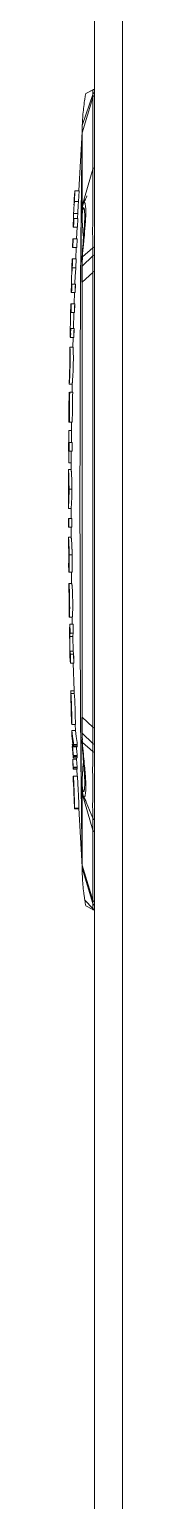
# Model space of a CAD drawing. Header units: millimetres. Extents: x 0 to 4009, y 0 to 2835.
# Drawn here: x 851.7 to 861.4, y 2103.3 to 2365.2 of the extents above; entities that cross this region are included whole.
import ezdxf

# ---------------------------------------------------------------- set-up
doc = ezdxf.new("R2010")
doc.units = ezdxf.units.MM
doc.layers.get('0').update_dxf_attribs({"lineweight": 13})

msp = doc.modelspace()

# ---------------------------------------------------------------- linework, layer by layer
for p, q in [((856.36, 1855.49), (856.36, 2624.49)), ((861.36, 1855.49), (861.36, 2624.49)), ((856.06, 2354.44), (854.79, 2353.79)), ((856.26, 2354.5), (856.06, 2354.44)), ((856.06, 2354.44), (856.06, 2354.44)), ((856.06, 2354.44), (856.06, 2354.44)), ((856.06, 2354.44), (856.06, 2354.44)), ((854.16, 2346.82), (856.06, 2353.1)), ((854.18, 2348.27), (856.05, 2353.63)), ((854.71, 2353.33), (854.79, 2353.79)), ((854.79, 2353.79), (854.79, 2353.79)), ((856.06, 2340.32), (856.06, 2353.1)), ((854.14, 2346.96), (853.57, 2336.5)), ((854.16, 2333), (854.16, 2347.14)), ((854.16, 2333.79), (856.06, 2340.32)), ((852.77, 2334.55), (852.84, 2336.49)), ((852.84, 2336.49), (853.6, 2336.49)), ((853.6, 2336.49), (853.51, 2334.55)), ((852.77, 2334.55), (853.51, 2334.55)), ((853.45, 2333.84), (853.51, 2334.55)), ((854.05, 2334.41), (853.93, 2320.23)), ((853.99, 2334.41), (853.96, 2331.76)), ((854.16, 2333), (854.22, 2333.64)), ((852.62, 2332.43), (852.63, 2332.54)), ((852.62, 2332.43), (852.63, 2332.54)), ((852.62, 2332.43), (853.36, 2332.43)), ((852.66, 2331.54), (853.38, 2331.54)), ((853.38, 2331.54), (853.32, 2329.99)), ((853.96, 2331.76), (853.93, 2328.17)), ((852.47, 2327.94), (852.42, 2326.39)), ((852.47, 2327.94), (853.23, 2327.94)), ((852.49, 2326.39), (852.54, 2327.94)), ((852.54, 2329.99), (853.32, 2329.99)), ((853.25, 2329.99), (853.16, 2327.94)), ((853.23, 2327.94), (853.17, 2326.39)), ((853.93, 2328.17), (853.89, 2324.27)), ((854.54, 2328.59), (854.45, 2327.74)), ((852.42, 2326.39), (853.17, 2326.39)), ((853.09, 2326.39), (853.01, 2324.34)), ((854.2, 2324.71), (856.04, 2326.31)), ((852.3, 2322.89), (852.35, 2324.34)), ((853.09, 2324.34), (852.35, 2324.34)), ((852.38, 2322.79), (853.03, 2322.79)), ((853.09, 2324.34), (853.03, 2322.79)), ((853.89, 2324.27), (853.88, 2322.32)), ((854.16, 2323.08), (856.06, 2324.88)), ((854.17, 2324.21), (854.16, 2323.66)), ((852.24, 2320.6), (852.24, 2320.66)), ((852.24, 2320.6), (852.24, 2320.66)), ((852.86, 2320.5), (852.84, 2319.84)), ((853.88, 2322.32), (853.87, 2320.23)), ((854.16, 2322.31), (854.16, 2240.67)), ((854.16, 2320.23), (856.06, 2321.96)), ((856.06, 2241.03), (856.06, 2321.96)), ((852.18, 2318.39), (852.22, 2319.84)), ((852.18, 2318.39), (852.89, 2318.39)), ((852.93, 2319.84), (852.22, 2319.84)), ((852.79, 2318.39), (852.72, 2316.34)), ((852.89, 2318.39), (852.93, 2319.84)), ((852.08, 2314.57), (852.09, 2314.79)), ((852.09, 2314.79), (852.78, 2314.79)), ((852.13, 2316.34), (852.83, 2316.34)), ((852.68, 2314.79), (852.6, 2311.94)), ((852.78, 2314.79), (852.82, 2316.34)), ((851.99, 2310.39), (852.67, 2310.39)), ((852.03, 2311.94), (852.71, 2311.94)), ((852.55, 2310.39), (852.51, 2308.64)), ((852.66, 2310.39), (852.7, 2311.94)), ((851.96, 2308.64), (851.93, 2307.14)), ((851.96, 2308.64), (852.52, 2308.64)), ((851.87, 2303.63), (851.84, 2302.08)), ((851.84, 2302.08), (851.84, 2302.08)), ((851.84, 2302.08), (852.36, 2302.08)), ((852.36, 2302.09), (852.34, 2300.65)), ((851.82, 2300.27), (851.85, 2300.27)), ((851.92, 2300.65), (852.47, 2300.65)), ((851.78, 2296.85), (851.78, 2296.9)), ((851.78, 2296.85), (851.78, 2296.9)), ((851.81, 2296.85), (851.78, 2296.85)), ((851.76, 2295.3), (852.39, 2295.3)), ((852.25, 2295.3), (852.22, 2291.69)), ((851.72, 2290.15), (851.73, 2291.69)), ((852.36, 2291.69), (851.73, 2291.69)), ((851.77, 2291.69), (851.78, 2293.81)), ((851.78, 2293.81), (852.24, 2293.81)), ((851.82, 2290.15), (851.83, 2291.69)), ((852.34, 2290.15), (852.35, 2291.69)), ((851.72, 2290.15), (852.34, 2290.15)), ((851.75, 2288.03), (851.76, 2290.15)), ((852.2, 2290.15), (852.18, 2286.84)), ((851.7, 2286.84), (851.69, 2285.29)), ((851.7, 2286.84), (851.7, 2286.84)), ((852.18, 2286.84), (851.7, 2286.84)), ((851.75, 2288.03), (852.19, 2288.03)), ((851.81, 2283.38), (852.32, 2283.38)), ((851.69, 2281.46), (851.69, 2279.91)), ((851.69, 2279.91), (851.69, 2279.91)), ((851.69, 2279.91), (852.17, 2279.91)), ((851.69, 2278.17), (851.7, 2276.62)), ((852.32, 2278.17), (851.69, 2278.17)), ((851.8, 2276.62), (851.8, 2278.17)), ((852.17, 2279.92), (852.17, 2278.17)), ((852.32, 2276.62), (852.31, 2278.17)), ((851.7, 2276.62), (852.32, 2276.62)), ((852.18, 2276.62), (852.19, 2274.85)), ((851.71, 2273.3), (851.71, 2274.85)), ((852.19, 2274.85), (851.71, 2274.85)), ((851.71, 2273.3), (851.71, 2273.3)), ((852.19, 2274.85), (852.19, 2274.85)), ((851.77, 2271.55), (851.78, 2270.17)), ((851.83, 2271.66), (852.35, 2271.66)), ((852.38, 2268.62), (852.35, 2271.66)), ((851.75, 2268.62), (851.74, 2270.17)), ((851.78, 2270.17), (851.74, 2270.17)), ((851.75, 2268.62), (852.38, 2268.62)), ((852.24, 2268.62), (852.27, 2266.59)), ((851.77, 2266.59), (851.79, 2265.05)), ((852.28, 2266.59), (851.77, 2266.59)), ((851.82, 2262.14), (851.85, 2260.59)), ((852.38, 2260.59), (851.85, 2260.59)), ((852.37, 2260.59), (852.39, 2259.31)), ((851.96, 2259.32), (852.52, 2259.32)), ((851.99, 2257.71), (852.55, 2257.71)), ((852.55, 2257.71), (852.52, 2259.32)), ((851.93, 2257.17), (852.48, 2257.17)), ((852.48, 2257.17), (852.54, 2254.54)), ((851.98, 2254.54), (852.54, 2254.54)), ((852.06, 2253.99), (852.63, 2253.99)), ((852.09, 2252.42), (852.67, 2252.42)), ((852.56, 2252.42), (852.7, 2247.51)), ((852.67, 2252.42), (852.63, 2253.99)), ((852.11, 2247.51), (852.11, 2247.5)), ((852.15, 2245.89), (852.11, 2247.5)), ((852.7, 2247.5), (852.11, 2247.5)), ((852.14, 2247), (852.75, 2247)), ((852.7, 2247.5), (852.72, 2247)), ((852.7, 2247.5), (852.72, 2247)), ((852.18, 2244.71), (852.15, 2245.89)), ((852.16, 2245.76), (852.17, 2245.57)), ((852.23, 2242.68), (852.18, 2244.71)), ((852.26, 2241.69), (852.2, 2244.02)), ((852.26, 2241.69), (852.26, 2241.69)), ((852.26, 2241.69), (852.29, 2241.48)), ((852.94, 2241.48), (852.29, 2241.48)), ((853.87, 2242.75), (853.88, 2241.22)), ((853.93, 2242.75), (854.05, 2228.58)), ((854.16, 2242.76), (856.06, 2241.03)), ((852.3, 2240.42), (852.33, 2239.53)), ((852.3, 2240.42), (852.3, 2240.42)), ((852.44, 2239.34), (852.3, 2240.42)), ((852.94, 2240.42), (852.3, 2240.42)), ((852.33, 2239.53), (852.51, 2237.95)), ((852.9, 2241.47), (852.94, 2240.42)), ((853.1, 2239.35), (852.94, 2240.42)), ((853.88, 2241.22), (853.9, 2238.72)), ((854.16, 2239.91), (856.06, 2238.1)), ((854.16, 2239.33), (854.18, 2238.72)), ((852.38, 2237.9), (852.38, 2237.9)), ((852.52, 2237.9), (852.38, 2237.9)), ((852.4, 2237.69), (852.38, 2237.9)), ((852.39, 2237.57), (852.4, 2237.08)), ((852.47, 2237.06), (852.4, 2237.69)), ((852.4, 2237.08), (852.54, 2235.64)), ((852.59, 2237.49), (852.58, 2237.48)), ((852.58, 2237.48), (853.25, 2237.48)), ((852.61, 2237.94), (853.28, 2237.94)), ((852.61, 2237.94), (852.61, 2237.7)), ((852.61, 2237.7), (853.28, 2237.7)), ((853.9, 2238.72), (853.93, 2234.82)), ((854.2, 2238.27), (856.05, 2236.68)), ((852.51, 2234.71), (852.46, 2235.33)), ((852.47, 2235.17), (852.46, 2235.33)), ((852.46, 2235.33), (852.46, 2235.33)), ((853.15, 2235.33), (852.46, 2235.33)), ((852.48, 2234.58), (852.56, 2233.63)), ((852.48, 2234.58), (852.49, 2234.54)), ((852.56, 2235.55), (853.24, 2235.55)), ((853.26, 2235.96), (852.58, 2235.96)), ((852.58, 2235.96), (852.58, 2235.77)), ((852.58, 2235.77), (853.26, 2235.77)), ((852.58, 2235.64), (852.58, 2235.77)), ((852.58, 2233.9), (853.28, 2233.9)), ((852.58, 2233.9), (852.58, 2233.77)), ((852.58, 2233.77), (853.28, 2233.77)), ((852.58, 2233.63), (852.58, 2233.77)), ((853.14, 2235.55), (853.15, 2235.33)), ((853.15, 2235.33), (853.22, 2234.6)), ((853.21, 2234.69), (853.22, 2234.59)), ((853.22, 2234.6), (853.28, 2233.9)), ((853.28, 2233.81), (853.28, 2233.9)), ((853.28, 2233.77), (853.28, 2233.81)), ((853.93, 2234.82), (853.96, 2231.23)), ((854.49, 2234.83), (854.43, 2235.49)), ((852.57, 2233.55), (853.27, 2233.55)), ((853.29, 2232.26), (852.57, 2232.26)), ((852.57, 2232.26), (852.57, 2231.93)), ((852.57, 2231.93), (852.63, 2230.43)), ((853.22, 2233.55), (853.28, 2232.26)), ((853.96, 2231.23), (853.99, 2228.58)), ((852.7, 2228.59), (852.69, 2228.83)), ((852.71, 2228.32), (852.7, 2228.59)), ((854.16, 2229.99), (854.16, 2215.83)), ((854.17, 2229.97), (854.16, 2229.99)), ((854.16, 2229.2), (856.06, 2222.67)), ((852.71, 2228.25), (852.73, 2227.73)), ((852.73, 2227.73), (852.72, 2228.07)), ((853.57, 2226.59), (852.79, 2226.59)), ((852.79, 2226.49), (853.56, 2226.49)), ((853.57, 2226.59), (853.53, 2227.77)), ((853.56, 2226.59), (854.13, 2216.12)), ((854.83, 2227.8), (854.85, 2227.76)), ((854.85, 2227.76), (854.87, 2227.72)), ((854.87, 2227.72), (854.88, 2227.69)), ((854.88, 2227.69), (854.89, 2227.66)), ((854.89, 2227.66), (856.04, 2224.79)), ((856.06, 2210.22), (856.06, 2222.67)), ((854.16, 2216.45), (856.06, 2210.22)), ((854.16, 2215.89), (856.06, 2209.61)), ((856.06, 2210.22), (856.06, 2212.97)), ((854.61, 2210.22), (856.02, 2208.73)), ((854.62, 2210.22), (854.62, 2210.19)), ((856.06, 2209.61), (856.06, 2210.22)), ((854.71, 2209.65), (854.79, 2209.19)), ((854.79, 2209.19), (856.06, 2208.54)), ((856.03, 2208.63), (856.02, 2208.73)), ((856.06, 2208.54), (856.03, 2208.63)), ((856.06, 2208.55), (856.06, 2208.55)), ((856.06, 2208.55), (856.06, 2208.54)), ((856.06, 2208.55), (856.26, 2208.49)), ((856.06, 2208.54), (856.06, 2208.54)), ((856.06, 2208.54), (856.06, 2208.54)), ((856.06, 2208.54), (856.11, 2208.52)), ((856.27, 2208.49), (856.28, 2208.49))]:
    msp.add_line(p, q)
for points in [[(856.06, 2354.44), (855.63, 2354.22), (855.44, 2354.13)], [(855, 2335.58), (854.99, 2335.57), (854.96, 2335.49), (854.91, 2335.36), (854.86, 2335.24), (854.8, 2335.11), (854.75, 2335), (854.71, 2334.91), (854.66, 2334.82), (854.62, 2334.73), (854.57, 2334.65), (854.51, 2334.56), (854.45, 2334.46), (854.41, 2334.4)], [(852.89, 2318.39), (852.91, 2318.87), (852.91, 2319.36), (852.93, 2319.84)], [(852.78, 2314.79), (852.81, 2315.31), (852.81, 2315.82), (852.83, 2316.34)], [(852.67, 2310.39), (852.69, 2310.91), (852.69, 2311.42), (852.71, 2311.94)], [(852.34, 2290.15), (852.35, 2290.66), (852.35, 2291.18), (852.36, 2291.69)], [(852.32, 2276.62), (852.32, 2277.14), (852.32, 2277.65), (852.32, 2278.17)], [(852.38, 2268.62), (852.37, 2269.63), (852.37, 2270.65), (852.35, 2271.66)], [(852.55, 2257.71), (852.54, 2258.24), (852.54, 2258.78), (852.52, 2259.32)], [(852.67, 2252.42), (852.65, 2252.94), (852.65, 2253.47), (852.63, 2253.99)], [(854.41, 2228.59), (854.42, 2228.57), (854.44, 2228.54), (854.46, 2228.51), (854.48, 2228.48), (854.5, 2228.45), (854.51, 2228.42), (854.53, 2228.39), (854.55, 2228.37), (854.57, 2228.34), (854.58, 2228.31), (854.6, 2228.28), (854.62, 2228.25), (854.63, 2228.22), (854.65, 2228.19), (854.66, 2228.16), (854.68, 2228.13), (854.69, 2228.1), (854.71, 2228.07), (854.72, 2228.04), (854.74, 2228.01), (854.75, 2227.98), (854.77, 2227.95), (854.78, 2227.92), (854.79, 2227.9), (854.8, 2227.87), (854.81, 2227.85), (854.82, 2227.83), (854.83, 2227.8)], [(854.94, 2227.53), (854.99, 2227.42), (855, 2227.38)], [(856.11, 2208.52), (856.19, 2208.5), (856.19, 2208.5)]]:
    msp.add_lwpolyline(points)
for centre, radius, start, end in [((893.98, 2346.51), 39.86, 170.1454, 171.32), ((3537.47, 2304.79), 2683.64, 179.10381, 179.36764), ((888.85, 2347.16), 34.69, 178.1568, 179.4557), ((894.2, 2347.1), 40.04, 179.4497, 179.731), ((901.77, 2347.07), 47.61, 179.7345, 179.9159), ((886.05, 2347.23), 31.89, 177.4664, 178.1292), ((894.76, 2330.67), 42.17, 175.6869, 177.4661), ((895.06, 2330.67), 42.47, 174.7592, 175.7161), ((2306.11, 2281.51), 1454.38, 178.02852, 178.08961), ((598.07, 2323.17), 257.99, 0.3812, 0.6973), ((882.17, 2319.72), 29.94, 174.1177, 175.5206), ((886.95, 2319.08), 34.12, 173.7599, 175.0732), ((921.1, 2322.86), 66.94, 179.3149, 179.8115), ((1039.93, 2322.5), 185.77, 179.8226, 180.0587), ((872.81, 2323.64), 18.64, 176.7118, 178.2568), ((880.89, 2319.82), 28.66, 175.525, 178.3177), ((883.02, 2319.4), 30.18, 175.4722, 177.9148), ((885, 2319.25), 32.16, 175.0826, 175.4927), ((2306.27, 2281.51), 1454.57, 178.62772, 178.68875), ((2106.92, 2284.94), 1255.18, 178.64735, 178.76764), ((2306.27, 2281.51), 1454.57, 178.80104, 178.86213), ((792.53, 2306.39), 59.47, 357.6543, 358.675), ((782.49, 2306.67), 69.52, 358.6353, 0.0044), ((806.25, 2305.79), 45.75, 356.6634, 357.2908), ((800.4, 2306.07), 51.6, 357.28, 357.6459), ((800.94, 2300.97), 50.88, 358.7278, 359.2045), ((800.33, 2301.36), 51.53, 358.7801, 359.2085), ((805.91, 2301.2), 45.95, 358.8414, 359.2242), ((2306.36, 2281.45), 1454.56, 179.24372, 179.45435), ((2023.7, 2281.52), 1171.4, 179.06426, 179.32582), ((2306.34, 2281.5), 1454.65, 179.3954, 179.4564), ((805.36, 2283.81), 46.45, 1.4959, 2.5083), ((794.69, 2283.56), 57.11, 0.4354, 1.4737), ((783.94, 2283.47), 67.87, 359.9187, 0.438), ((783.95, 2283.46), 67.86, 359.4127, 359.9326), ((807.36, 2282.99), 44.44, 357.3146, 358.3717), ((796.97, 2283.3), 54.84, 358.3546, 359.4356), ((803.52, 2271.63), 48.31, 1.3405, 1.9963), ((803.57, 2271.21), 48.19, 0.4016, 0.7588), ((867.88, 2270.62), 16.11, 180.3087, 180.6522), ((782.88, 2271.21), 68.95, 0.3735, 1.2888), ((797.07, 2271.2), 55.29, 0.4701, 1.5488), ((806.81, 2263.54), 45.1, 1.9184, 2.0835), ((799.24, 2263.29), 52.67, 1.5636, 1.9117), ((768.66, 2262.55), 83.26, 359.9176, 1.4976), ((799.22, 2262.56), 52.71, 359.54, 359.8672), ((2306.31, 2281.5), 1454.61, 180.926, 180.97424), ((859.54, 2256.62), 7.62, 171.8238, 175.8559), ((859.88, 2256.63), 7.96, 180.2655, 180.994), ((859.42, 2256.63), 7.5, 181.0154, 182.5955), ((2306.31, 2281.5), 1454.61, 181.04613, 181.09282), ((861.5, 2253.94), 9.54, 181.0868, 189.1738), ((860.22, 2255.39), 8.28, 185.8782, 189.7405), ((799.38, 2243.46), 52.88, 2.3869, 3.8411), ((781.94, 2242.03), 70.35, 359.5514, 0.7074), ((726.62, 2223.23), 126.86, 6.6603, 7.2975), ((780.91, 2229.51), 72.86, 6.6447, 7.7605), ((1150.47, 2240.6), 296.32, 179.986, 180.1341), ((921.34, 2240.13), 67.18, 180.1897, 180.6798), ((717.85, 2222.53), 135.4, 5.6953, 6.1614), ((726.99, 2223.68), 126.33, 6.3113, 6.4856), ((782.33, 2228.98), 71.27, 6.5222, 6.8847), ((771.71, 2227.78), 81.96, 5.7314, 6.5155), ((959.94, 2236.09), 106.68, 179.0083, 179.1395), ((873.26, 2239.36), 19.1, 181.9292, 183.2683), ((636.42, 2239.46), 219.64, 359.2757, 359.647), ((702.74, 2221.66), 150.34, 4.6696, 4.9779), ((676.27, 2222.82), 176.57, 1.8976, 2.2775), ((724.46, 2224.4), 128.36, 1.6854, 1.9031), ((692.49, 2221.68), 161.16, 2.1627, 2.477), ((3540.24, 2258.31), 2686.41, 180.63396, 180.89265), ((1027.26, 2234.36), 174.65, 182.1762, 182.3996), ((766.72, 2225.62), 86.08, 1.4232, 1.6984), ((896.13, 2228.87), 43.41, 182.4022, 182.6586), ((893.77, 2215.89), 39.62, 180.0872, 180.6855), ((888.95, 2215.83), 34.79, 180.6869, 181.2523), ((886.33, 2215.77), 32.17, 181.2461, 182.5086), ((893.39, 2216.39), 39.26, 188.272, 189.0323), ((893.93, 2216.47), 39.81, 189.0748, 189.8593)]:
    msp.add_arc(centre, radius, start, end)
for points, knots in [([(856.05, 2353.63), (856.04, 2353.73), (856.03, 2353.91), (856.02, 2354.13), (856.02, 2354.28), (856.03, 2354.36), (856.04, 2354.41), (856.05, 2354.44), (856.06, 2354.44)], [0, 0, 0, 0, 0.352407, 0.668533, 0.799539, 0.900395, 0.965922, 1, 1, 1, 1]), ([(856.06, 2354.44), (856.08, 2354.45), (856.14, 2354.48), (856.21, 2354.5), (856.26, 2354.5)], [0, 0, 0, 0, 0.257707, 1, 1, 1, 1]), ([(854.19, 2348.64), (854.21, 2349.02), (854.29, 2350.32), (854.44, 2351.61), (854.58, 2352.52)], [0, 0, 0, 0, 0.288917, 1, 1, 1, 1]), ([(856.05, 2353.63), (856.07, 2353.7), (856.15, 2353.84), (856.28, 2353.92), (856.36, 2353.95)], [0, 0, 0, 0, 0.49133, 1, 1, 1, 1]), ([(856.05, 2353.63), (856.05, 2353.59), (856.06, 2353.41), (856.06, 2353.23), (856.06, 2353.1)], [0, 0, 0, 0, 0.233752, 1, 1, 1, 1]), ([(856.06, 2353.1), (856.08, 2353.17), (856.16, 2353.3), (856.29, 2353.39), (856.36, 2353.42)], [0, 0, 0, 0, 0.498355, 1, 1, 1, 1]), ([(856.06, 2340.32), (856.06, 2339.82), (856.05, 2338.8), (856.03, 2337.25), (856.01, 2335.65), (856.05, 2334.28), (856.07, 2333.13), (856.06, 2332.21), (856.04, 2331.27), (856.01, 2329.97), (856.02, 2328.31), (856.04, 2326.98), (856.04, 2326.31)], [0, 0, 0, 0, 0.107773, 0.217926, 0.331226, 0.44981, 0.512637, 0.577912, 0.645564, 0.71493, 0.856319, 1, 1, 1, 1]), ([(856.06, 2340.32), (856.08, 2340.38), (856.16, 2340.5), (856.29, 2340.56), (856.36, 2340.58)], [0, 0, 0, 0, 0.479012, 1, 1, 1, 1]), ([(852.84, 2336.49), (852.8, 2336.08), (852.74, 2335.25), (852.7, 2334.41), (852.68, 2334)], [0, 0, 0, 0, 0.500245, 1, 1, 1, 1]), ([(853.36, 2332.43), (853.38, 2332.66), (853.4, 2333.13), (853.43, 2333.6), (853.45, 2333.84)], [0, 0, 0, 0, 0.499805, 1, 1, 1, 1]), ([(854.16, 2333.32), (854.16, 2333.27), (854.16, 2333.19), (854.16, 2333.07), (854.16, 2333.05), (854.16, 2333), (854.16, 2333)], [0, 0, 0, 0, 0.461581, 0.782699, 0.960949, 1, 1, 1, 1]), ([(854.39, 2333.46), (854.37, 2333.46), (854.33, 2333.42), (854.31, 2333.35), (854.27, 2333.23), (854.23, 2333.03), (854.21, 2332.85), (854.2, 2332.74)], [0, 0, 0, 0, 0.095744, 0.178752, 0.28857, 0.590412, 1, 1, 1, 1]), ([(854.22, 2333.64), (854.24, 2333.8), (854.27, 2334.03), (854.35, 2334.28), (854.39, 2334.37), (854.41, 2334.4)], [0, 0, 0, 0, 0.624804, 0.842244, 1, 1, 1, 1]), ([(854.39, 2328.16), (854.42, 2328.51), (854.48, 2329.18), (854.55, 2330.16), (854.59, 2331.07), (854.61, 2331.86), (854.6, 2332.44), (854.57, 2332.82), (854.55, 2333.04), (854.52, 2333.22), (854.49, 2333.34), (854.46, 2333.4), (854.44, 2333.44), (854.41, 2333.46), (854.39, 2333.46)], [0, 0, 0, 0, 0.193477, 0.379724, 0.551255, 0.701609, 0.824965, 0.875083, 0.916888, 0.950127, 0.974662, 0.983731, 0.990789, 1, 1, 1, 1]), ([(854.41, 2334.4), (854.43, 2334.43), (854.46, 2334.46), (854.51, 2334.46), (854.54, 2334.44), (854.57, 2334.41), (854.62, 2334.33), (854.67, 2334.19), (854.71, 2333.97), (854.75, 2333.69), (854.78, 2333.34), (854.79, 2333.09), (854.79, 2332.96)], [0, 0, 0, 0, 0.050716, 0.069846, 0.091029, 0.118171, 0.153149, 0.249376, 0.382607, 0.553276, 0.759984, 1, 1, 1, 1]), ([(852.6, 2331.54), (852.6, 2331.62), (852.61, 2331.76), (852.61, 2331.91), (852.61, 2331.99)], [0, 0, 0, 0, 0.500094, 1, 1, 1, 1]), ([(852.61, 2331.99), (852.61, 2332.06), (852.61, 2332.21), (852.62, 2332.35), (852.62, 2332.43)], [0, 0, 0, 0, 0.499815, 1, 1, 1, 1]), ([(852.61, 2329.99), (852.61, 2330.12), (852.63, 2330.35), (852.64, 2330.67), (852.63, 2330.96), (852.64, 2331.25), (852.66, 2331.44), (852.66, 2331.54)], [0, 0, 0, 0, 0.250035, 0.437477, 0.625016, 0.812469, 1, 1, 1, 1]), ([(853.33, 2331.54), (853.33, 2331.69), (853.33, 2331.99), (853.36, 2332.28), (853.36, 2332.43)], [0, 0, 0, 0, 0.499849, 1, 1, 1, 1]), ([(854.2, 2332.74), (854.19, 2332.67), (854.16, 2332.34), (854.16, 2332.01), (854.16, 2331.75)], [0, 0, 0, 0, 0.214607, 1, 1, 1, 1]), ([(854.16, 2331.75), (854.16, 2331.2), (854.21, 2330), (854.31, 2328.8), (854.37, 2328.16)], [0, 0, 0, 0, 0.463241, 1, 1, 1, 1]), ([(854.79, 2332.96), (854.8, 2332.3), (854.74, 2330.84), (854.61, 2329.39), (854.54, 2328.59)], [0, 0, 0, 0, 0.448825, 1, 1, 1, 1]), ([(854.16, 2324.27), (854.16, 2324.86), (854.23, 2326.16), (854.34, 2327.45), (854.39, 2328.16)], [0, 0, 0, 0, 0.454083, 1, 1, 1, 1]), ([(854.45, 2327.74), (854.43, 2327.47), (854.33, 2326.47), (854.24, 2325.46), (854.2, 2324.71)], [0, 0, 0, 0, 0.264261, 1, 1, 1, 1]), ([(856.04, 2326.31), (856.06, 2326.33), (856.14, 2326.43), (856.26, 2326.48), (856.36, 2326.5)], [0, 0, 0, 0, 0.215023, 1, 1, 1, 1]), ([(852.28, 2322.12), (852.28, 2322.18), (852.3, 2322.29), (852.3, 2322.45), (852.29, 2322.65), (852.31, 2322.79), (852.32, 2322.89)], [0, 0, 0, 0, 0.250079, 0.437423, 0.624769, 1, 1, 1, 1]), ([(852.38, 2322.79), (852.39, 2322.92), (852.4, 2323.14), (852.41, 2323.47), (852.4, 2323.76), (852.41, 2324.05), (852.42, 2324.24), (852.43, 2324.34)], [0, 0, 0, 0, 0.250026, 0.437482, 0.625011, 0.812477, 1, 1, 1, 1]), ([(856.06, 2324.88), (856.07, 2324.91), (856.14, 2325.01), (856.26, 2325.06), (856.36, 2325.08)], [0, 0, 0, 0, 0.214652, 1, 1, 1, 1]), ([(856.06, 2321.96), (856.06, 2322.21), (856.06, 2323.18), (856.06, 2324.16), (856.06, 2324.88)], [0, 0, 0, 0, 0.253187, 1, 1, 1, 1]), ([(852.24, 2320.6), (852.24, 2320.53), (852.23, 2320.38), (852.23, 2320.12), (852.23, 2319.94), (852.23, 2319.84)], [0, 0, 0, 0, 0.250072, 0.625025, 1, 1, 1, 1]), ([(853.87, 2320.23), (853.78, 2307.32), (853.74, 2281.49), (853.78, 2255.67), (853.87, 2242.75)], [0, 0, 0, 0, 0.499999, 1, 1, 1, 1]), ([(856.06, 2321.96), (856.08, 2322.01), (856.18, 2322.09), (856.29, 2322.13), (856.36, 2322.14)], [0, 0, 0, 0, 0.438172, 1, 1, 1, 1]), ([(852.26, 2318.39), (852.27, 2318.51), (852.28, 2318.72), (852.29, 2319.03), (852.28, 2319.39), (852.3, 2319.66), (852.3, 2319.84)], [0, 0, 0, 0, 0.250022, 0.437489, 0.625013, 1, 1, 1, 1]), ([(852.18, 2314.79), (852.18, 2314.92), (852.19, 2315.15), (852.2, 2315.47), (852.19, 2315.86), (852.21, 2316.15), (852.21, 2316.34)], [0, 0, 0, 0, 0.250018, 0.43749, 0.62501, 1, 1, 1, 1]), ([(852.08, 2310.39), (852.09, 2310.52), (852.1, 2310.75), (852.1, 2311.07), (852.09, 2311.46), (852.11, 2311.75), (852.11, 2311.94)], [0, 0, 0, 0, 0.250013, 0.437493, 0.625008, 1, 1, 1, 1]), ([(851.93, 2307.14), (851.94, 2307.08), (851.94, 2306.87), (851.95, 2306.44), (851.95, 2305.83), (851.94, 2305.37), (851.93, 2305.13)], [0, 0, 0, 0, 0.094453, 0.314153, 0.641817, 1, 1, 1, 1]), ([(852.01, 2306.67), (852.01, 2306.93), (852.01, 2307.4), (851.99, 2308), (851.98, 2308.39), (851.97, 2308.59), (851.96, 2308.64)], [0, 0, 0, 0, 0.396243, 0.707533, 0.909082, 1, 1, 1, 1]), ([(852.52, 2308.64), (852.52, 2308.63), (852.52, 2308.58), (852.53, 2308.49), (852.54, 2308.36), (852.55, 2308.18), (852.55, 2307.97), (852.57, 2307.61), (852.58, 2307.08), (852.58, 2306.39), (852.56, 2305.4), (852.54, 2304.64), (852.52, 2304.14)], [0, 0, 0, 0, 0.011659, 0.031676, 0.060726, 0.099191, 0.146944, 0.203588, 0.340318, 0.49875, 0.667118, 1, 1, 1, 1]), ([(851.93, 2305.13), (851.93, 2304.91), (851.92, 2304.58), (851.9, 2304.19), (851.89, 2303.98), (851.88, 2303.83), (851.87, 2303.71), (851.87, 2303.68), (851.87, 2303.63), (851.87, 2303.63)], [0, 0, 0, 0, 0.458401, 0.640634, 0.782403, 0.883669, 0.950476, 0.988161, 1, 1, 1, 1]), ([(851.84, 2302.08), (851.84, 2302.08), (851.84, 2302.09), (851.84, 2302.1), (851.84, 2302.12), (851.85, 2302.14), (851.85, 2302.18), (851.86, 2302.24), (851.86, 2302.34), (851.88, 2302.49), (851.89, 2302.67), (851.9, 2302.89), (851.91, 2303.04), (851.92, 2303.12)], [0, 0, 0, 0, 0.003493, 0.014031, 0.031853, 0.057199, 0.090305, 0.131394, 0.238388, 0.37904, 0.553045, 0.760268, 1, 1, 1, 1]), ([(852.52, 2304.14), (852.51, 2303.99), (852.5, 2303.69), (852.47, 2303.27), (852.44, 2302.91), (852.42, 2302.65), (852.41, 2302.47), (852.4, 2302.37), (852.39, 2302.28), (852.38, 2302.21), (852.37, 2302.15), (852.37, 2302.12), (852.37, 2302.1), (852.36, 2302.09), (852.36, 2302.09), (852.36, 2302.08), (852.36, 2302.08)], [0, 0, 0, 0, 0.22793, 0.433174, 0.60964, 0.753602, 0.813136, 0.864256, 0.906919, 0.941226, 0.96734, 0.985598, 0.991904, 0.996389, 0.999076, 1, 1, 1, 1]), ([(851.8, 2298.68), (851.8, 2298.87), (851.8, 2299.26), (851.81, 2299.65), (851.81, 2299.84)], [0, 0, 0, 0, 0.499993, 1, 1, 1, 1]), ([(851.85, 2300.27), (851.85, 2299.98), (851.83, 2299.41), (851.84, 2298.56), (851.83, 2297.71), (851.82, 2297.14), (851.81, 2296.85)], [0, 0, 0, 0, 0.250001, 0.500004, 0.749994, 1, 1, 1, 1]), ([(851.78, 2296.9), (851.78, 2297.19), (851.8, 2297.79), (851.8, 2298.38), (851.8, 2298.68)], [0, 0, 0, 0, 0.500009, 1, 1, 1, 1]), ([(851.76, 2285.85), (851.75, 2285.93), (851.75, 2286.07), (851.74, 2286.28), (851.73, 2286.45), (851.72, 2286.59), (851.71, 2286.69), (851.71, 2286.75), (851.7, 2286.78), (851.7, 2286.81), (851.7, 2286.83), (851.7, 2286.83), (851.7, 2286.84), (851.7, 2286.84)], [0, 0, 0, 0, 0.240013, 0.447299, 0.621281, 0.761797, 0.868694, 0.909737, 0.942813, 0.96816, 0.986, 0.996544, 1, 1, 1, 1]), ([(852.3, 2285.04), (852.29, 2285.18), (852.28, 2285.44), (852.26, 2285.81), (852.24, 2286.12), (852.23, 2286.35), (852.22, 2286.5), (852.21, 2286.59), (852.2, 2286.67), (852.19, 2286.73), (852.19, 2286.78), (852.19, 2286.81), (852.18, 2286.82), (852.18, 2286.83), (852.18, 2286.84), (852.18, 2286.84), (852.18, 2286.84)], [0, 0, 0, 0, 0.231841, 0.438034, 0.613568, 0.756336, 0.815245, 0.865799, 0.907982, 0.94184, 0.967652, 0.985752, 0.992005, 0.996438, 0.999085, 1, 1, 1, 1]), ([(851.69, 2285.29), (851.7, 2285.29), (851.69, 2285.28), (851.7, 2285.27), (851.7, 2285.23), (851.7, 2285.19), (851.7, 2285.13), (851.71, 2285.02), (851.72, 2284.83), (851.73, 2284.55), (851.73, 2284.2), (851.74, 2283.8), (851.74, 2283.52), (851.74, 2283.38)], [0, 0, 0, 0, 0.002854, 0.011895, 0.027634, 0.050642, 0.08155, 0.121039, 0.228649, 0.377288, 0.564114, 0.776706, 1, 1, 1, 1]), ([(851.74, 2283.38), (851.74, 2283.24), (851.74, 2282.96), (851.73, 2282.56), (851.72, 2282.21), (851.71, 2281.93), (851.71, 2281.74), (851.7, 2281.63), (851.7, 2281.56), (851.69, 2281.52), (851.69, 2281.49), (851.69, 2281.48), (851.69, 2281.46), (851.69, 2281.46)], [0, 0, 0, 0, 0.223207, 0.435726, 0.622519, 0.771179, 0.878843, 0.918362, 0.949298, 0.972331, 0.988088, 0.997141, 1, 1, 1, 1]), ([(852.29, 2281.72), (852.3, 2281.85), (852.31, 2282.4), (852.32, 2282.95), (852.32, 2283.38)], [0, 0, 0, 0, 0.237344, 1, 1, 1, 1]), ([(852.32, 2283.38), (852.32, 2283.52), (852.32, 2284.07), (852.31, 2284.63), (852.3, 2285.04)], [0, 0, 0, 0, 0.258459, 1, 1, 1, 1]), ([(851.69, 2279.91), (851.69, 2279.91), (851.69, 2279.92), (851.69, 2279.93), (851.69, 2279.95), (851.7, 2279.97), (851.7, 2280.01), (851.7, 2280.07), (851.71, 2280.16), (851.72, 2280.3), (851.73, 2280.47), (851.74, 2280.68), (851.75, 2280.83), (851.75, 2280.91)], [0, 0, 0, 0, 0.003453, 0.013992, 0.031823, 0.057158, 0.090219, 0.131247, 0.23812, 0.378623, 0.552611, 0.759929, 1, 1, 1, 1]), ([(852.17, 2279.91), (852.17, 2279.91), (852.17, 2279.92), (852.17, 2279.92), (852.17, 2279.93), (852.17, 2279.95), (852.18, 2279.98), (852.18, 2280.02), (852.19, 2280.08), (852.2, 2280.16), (852.2, 2280.25), (852.22, 2280.4), (852.23, 2280.63), (852.26, 2280.94), (852.27, 2281.31), (852.29, 2281.58), (852.29, 2281.72)], [0, 0, 0, 0, 0.000915, 0.003563, 0.007995, 0.014246, 0.032337, 0.058137, 0.091981, 0.13415, 0.18469, 0.243587, 0.386345, 0.561884, 0.768107, 1, 1, 1, 1]), ([(851.8, 2273.31), (851.79, 2273.55), (851.77, 2273.88), (851.75, 2274.27), (851.74, 2274.49), (851.72, 2274.65), (851.71, 2274.76), (851.71, 2274.82), (851.71, 2274.85), (851.71, 2274.85)], [0, 0, 0, 0, 0.459867, 0.63692, 0.775301, 0.877662, 0.946828, 0.98646, 1, 1, 1, 1]), ([(851.71, 2273.3), (851.71, 2273.31), (851.71, 2273.3), (851.72, 2273.29), (851.72, 2273.27), (851.72, 2273.25), (851.72, 2273.21), (851.73, 2273.13), (851.73, 2272.99), (851.74, 2272.78), (851.75, 2272.5), (851.76, 2272.19), (851.76, 2271.96), (851.76, 2271.85)], [0, 0, 0, 0, 0.001941, 0.008325, 0.019837, 0.0376, 0.062899, 0.097143, 0.197944, 0.347573, 0.540833, 0.762157, 1, 1, 1, 1]), ([(852.33, 2272.7), (852.33, 2272.87), (852.31, 2273.19), (852.29, 2273.64), (852.27, 2274.03), (852.25, 2274.3), (852.23, 2274.48), (852.22, 2274.59), (852.21, 2274.67), (852.2, 2274.74), (852.2, 2274.79), (852.19, 2274.82), (852.19, 2274.84), (852.19, 2274.85), (852.19, 2274.85), (852.19, 2274.85), (852.19, 2274.85)], [0, 0, 0, 0, 0.234989, 0.447568, 0.629294, 0.772978, 0.830216, 0.878289, 0.917595, 0.948557, 0.971728, 0.987686, 0.993123, 0.996946, 0.999216, 1, 1, 1, 1]), ([(851.85, 2268.62), (851.85, 2268.87), (851.84, 2269.38), (851.84, 2270.14), (851.84, 2270.9), (851.83, 2271.4), (851.83, 2271.66)], [0, 0, 0, 0, 0.250003, 0.5, 0.749998, 1, 1, 1, 1]), ([(851.88, 2265.18), (851.87, 2265.29), (851.87, 2265.51), (851.85, 2265.8), (851.84, 2266.06), (851.82, 2266.26), (851.81, 2266.4), (851.8, 2266.48), (851.79, 2266.52), (851.79, 2266.55), (851.78, 2266.58), (851.78, 2266.59), (851.78, 2266.59), (851.78, 2266.59)], [0, 0, 0, 0, 0.237804, 0.450988, 0.630784, 0.774302, 0.880414, 0.919586, 0.950005, 0.972451, 0.987719, 0.996576, 1, 1, 1, 1]), ([(851.79, 2265.05), (851.79, 2265.05), (851.8, 2265.04), (851.8, 2265.03), (851.8, 2265.01), (851.81, 2264.99), (851.81, 2264.95), (851.82, 2264.86), (851.83, 2264.71), (851.83, 2264.47), (851.84, 2264.2), (851.85, 2263.9), (851.85, 2263.6), (851.85, 2263.29), (851.86, 2263), (851.86, 2262.73), (851.85, 2262.49), (851.85, 2262.32), (851.84, 2262.22), (851.84, 2262.17), (851.84, 2262.15), (851.83, 2262.14), (851.83, 2262.14), (851.83, 2262.14)], [0, 0, 0, 0, 0.001329, 0.004795, 0.010949, 0.020413, 0.033932, 0.052454, 0.108971, 0.192441, 0.29025, 0.393366, 0.498122, 0.603056, 0.706076, 0.802099, 0.884497, 0.944648, 0.97942, 0.989349, 0.995535, 0.998814, 1, 1, 1, 1]), ([(852.41, 2265.17), (852.41, 2265.28), (852.4, 2265.5), (852.38, 2265.8), (852.36, 2266.05), (852.34, 2266.26), (852.32, 2266.41), (852.31, 2266.5), (852.3, 2266.55), (852.29, 2266.58), (852.29, 2266.59), (852.28, 2266.59), (852.28, 2266.59)], [0, 0, 0, 0, 0.236947, 0.449646, 0.629248, 0.77274, 0.878958, 0.948827, 0.971436, 0.986892, 0.996023, 1, 1, 1, 1]), ([(852.46, 2262.13), (852.47, 2262.64), (852.46, 2263.65), (852.43, 2264.66), (852.41, 2265.17)], [0, 0, 0, 0, 0.501857, 1, 1, 1, 1]), ([(851.85, 2260.59), (851.85, 2260.59), (851.86, 2260.6), (851.86, 2260.61), (851.86, 2260.63), (851.87, 2260.67), (851.87, 2260.71), (851.88, 2260.8), (851.89, 2260.95), (851.9, 2261.18), (851.91, 2261.45), (851.92, 2261.78), (851.92, 2262.01), (851.92, 2262.13)], [0, 0, 0, 0, 0.003249, 0.011865, 0.026877, 0.049128, 0.079484, 0.118759, 0.225431, 0.369908, 0.551241, 0.764631, 1, 1, 1, 1]), ([(852.38, 2260.59), (852.38, 2260.59), (852.38, 2260.59), (852.39, 2260.61), (852.39, 2260.63), (852.4, 2260.69), (852.41, 2260.79), (852.43, 2260.95), (852.44, 2261.18), (852.45, 2261.45), (852.46, 2261.78), (852.46, 2262.01), (852.46, 2262.13)], [0, 0, 0, 0, 0.003724, 0.012593, 0.027761, 0.050097, 0.119785, 0.22639, 0.37072, 0.551849, 0.764953, 1, 1, 1, 1]), ([(851.96, 2259.32), (851.95, 2259.21), (851.9, 2258.77), (851.88, 2258.33), (851.89, 2257.99)], [0, 0, 0, 0, 0.250932, 1, 1, 1, 1]), ([(851.99, 2257.71), (851.99, 2257.84), (851.98, 2258.08), (851.98, 2258.41), (851.98, 2258.81), (851.97, 2259.11), (851.96, 2259.32)], [0, 0, 0, 0, 0.250009, 0.437496, 0.625005, 1, 1, 1, 1]), ([(852.48, 2257.17), (852.49, 2257.26), (852.5, 2257.44), (852.54, 2257.62), (852.55, 2257.71)], [0, 0, 0, 0, 0.497664, 1, 1, 1, 1]), ([(851.98, 2254.54), (851.98, 2254.76), (851.96, 2255.14), (851.95, 2255.69), (851.96, 2256.19), (851.95, 2256.68), (851.94, 2257.01), (851.93, 2257.17)], [0, 0, 0, 0, 0.25001, 0.437494, 0.625006, 0.812492, 1, 1, 1, 1]), ([(851.93, 2256.12), (851.93, 2255.98), (851.93, 2255.71), (851.93, 2255.44), (851.94, 2255.3)], [0, 0, 0, 0, 0.500035, 1, 1, 1, 1]), ([(852.09, 2252.42), (852.08, 2252.55), (852.07, 2252.78), (852.07, 2253.11), (852.08, 2253.5), (852.06, 2253.79), (852.06, 2253.99)], [0, 0, 0, 0, 0.250013, 0.437495, 0.625008, 1, 1, 1, 1]), ([(852.63, 2253.99), (852.62, 2254.08), (852.57, 2254.26), (852.56, 2254.45), (852.54, 2254.54)], [0, 0, 0, 0, 0.502633, 1, 1, 1, 1]), ([(852.16, 2245.76), (852.16, 2245.86), (852.15, 2246.12), (852.15, 2246.54), (852.14, 2246.85), (852.14, 2247)], [0, 0, 0, 0, 0.250017, 0.625, 1, 1, 1, 1]), ([(852.93, 2241.48), (852.94, 2242.41), (852.9, 2244.25), (852.82, 2246.1), (852.75, 2247)], [0, 0, 0, 0, 0.505836, 1, 1, 1, 1]), ([(852.17, 2245.57), (852.18, 2245.28), (852.2, 2244.66), (852.23, 2243.77), (852.24, 2243.1), (852.24, 2242.76), (852.23, 2242.68)], [0, 0, 0, 0, 0.29708, 0.646618, 0.919629, 1, 1, 1, 1]), ([(852.29, 2242.9), (852.29, 2243.12), (852.27, 2244.05), (852.24, 2244.97), (852.22, 2245.66)], [0, 0, 0, 0, 0.246401, 1, 1, 1, 1]), ([(856.06, 2238.1), (856.06, 2238.34), (856.06, 2239.32), (856.06, 2240.29), (856.06, 2241.03)], [0, 0, 0, 0, 0.246936, 1, 1, 1, 1]), ([(856.06, 2241.03), (856.08, 2240.98), (856.18, 2240.9), (856.29, 2240.86), (856.36, 2240.84)], [0, 0, 0, 0, 0.43822, 1, 1, 1, 1]), ([(852.58, 2237.48), (852.58, 2237.48), (852.57, 2237.49), (852.56, 2237.52), (852.56, 2237.55), (852.56, 2237.57)], [0, 0, 0, 0, 0.079291, 0.253706, 1, 1, 1, 1]), ([(852.61, 2237.7), (852.61, 2237.65), (852.6, 2237.58), (852.6, 2237.51), (852.59, 2237.49)], [0, 0, 0, 0, 0.673187, 1, 1, 1, 1]), ([(853.25, 2237.48), (853.25, 2237.48), (853.26, 2237.5), (853.26, 2237.54), (853.27, 2237.61), (853.27, 2237.66), (853.27, 2237.7)], [0, 0, 0, 0, 0.071623, 0.251862, 0.555332, 1, 1, 1, 1]), ([(854.16, 2238.72), (854.16, 2238.13), (854.23, 2236.83), (854.34, 2235.53), (854.39, 2234.82)], [0, 0, 0, 0, 0.454075, 1, 1, 1, 1]), ([(854.43, 2235.49), (854.41, 2235.74), (854.32, 2236.66), (854.24, 2237.59), (854.2, 2238.27)], [0, 0, 0, 0, 0.264153, 1, 1, 1, 1]), ([(856.05, 2236.68), (856.04, 2236.13), (856.03, 2235.02), (856.01, 2233.38), (856.03, 2231.78), (856.07, 2230.24), (856.05, 2228.79), (856.01, 2227.41), (856.02, 2226.09), (856.04, 2225.22), (856.04, 2224.79)], [0, 0, 0, 0, 0.139872, 0.27789, 0.413611, 0.543848, 0.666394, 0.781358, 0.891925, 1, 1, 1, 1]), ([(856.05, 2236.68), (856.06, 2236.66), (856.14, 2236.56), (856.26, 2236.51), (856.36, 2236.49)], [0, 0, 0, 0, 0.215046, 1, 1, 1, 1]), ([(856.06, 2238.1), (856.07, 2238.08), (856.14, 2237.98), (856.26, 2237.93), (856.36, 2237.91)], [0, 0, 0, 0, 0.21469, 1, 1, 1, 1]), ([(852.54, 2235.64), (852.54, 2235.62), (852.55, 2235.6), (852.55, 2235.58), (852.55, 2235.56), (852.56, 2235.55), (852.56, 2235.55)], [0, 0, 0, 0, 0.449118, 0.752631, 0.928739, 1, 1, 1, 1]), ([(852.56, 2235.55), (852.56, 2235.55), (852.57, 2235.56), (852.57, 2235.58), (852.57, 2235.6), (852.58, 2235.63), (852.58, 2235.64)], [0, 0, 0, 0, 0.081632, 0.268988, 0.570758, 1, 1, 1, 1]), ([(852.56, 2233.63), (852.56, 2233.61), (852.56, 2233.59), (852.56, 2233.57), (852.57, 2233.56), (852.57, 2233.55), (852.57, 2233.55)], [0, 0, 0, 0, 0.45402, 0.760239, 0.935952, 1, 1, 1, 1]), ([(852.57, 2233.55), (852.57, 2233.55), (852.57, 2233.56), (852.58, 2233.57), (852.58, 2233.6), (852.58, 2233.62), (852.58, 2233.63)], [0, 0, 0, 0, 0.073157, 0.260841, 0.565869, 1, 1, 1, 1]), ([(853.24, 2235.55), (853.25, 2235.55), (853.25, 2235.56), (853.25, 2235.57), (853.26, 2235.62), (853.26, 2235.68), (853.26, 2235.74), (853.26, 2235.77)], [0, 0, 0, 0, 0.021092, 0.068558, 0.249196, 0.554058, 1, 1, 1, 1]), ([(853.26, 2235.96), (853.26, 2235.93), (853.25, 2235.87), (853.26, 2235.8), (853.26, 2235.77)], [0, 0, 0, 0, 0.499992, 1, 1, 1, 1]), ([(853.27, 2233.55), (853.27, 2233.55), (853.28, 2233.55), (853.28, 2233.56), (853.28, 2233.58), (853.28, 2233.62), (853.28, 2233.68), (853.28, 2233.73), (853.28, 2233.77)], [0, 0, 0, 0, 0.018169, 0.06511, 0.141155, 0.246777, 0.553107, 1, 1, 1, 1]), ([(854.37, 2234.82), (854.31, 2234.18), (854.21, 2232.99), (854.16, 2231.79), (854.16, 2231.23)], [0, 0, 0, 0, 0.536777, 1, 1, 1, 1]), ([(854.39, 2229.52), (854.41, 2229.52), (854.44, 2229.55), (854.46, 2229.58), (854.49, 2229.65), (854.52, 2229.77), (854.55, 2229.94), (854.57, 2230.16), (854.6, 2230.55), (854.61, 2231.12), (854.59, 2231.92), (854.55, 2232.82), (854.48, 2233.81), (854.42, 2234.48), (854.39, 2234.82)], [0, 0, 0, 0, 0.009216, 0.016273, 0.02534, 0.049879, 0.083116, 0.124922, 0.175045, 0.298403, 0.448755, 0.620283, 0.806532, 1, 1, 1, 1]), ([(854.78, 2229.76), (854.8, 2230.1), (854.8, 2230.84), (854.72, 2232.54), (854.59, 2233.89), (854.49, 2234.83)], [0, 0, 0, 0, 0.198209, 0.440066, 1, 1, 1, 1]), ([(852.71, 2229.83), (852.7, 2230), (852.69, 2230.31), (852.67, 2230.78), (852.64, 2231.22), (852.63, 2231.56), (852.61, 2231.79), (852.6, 2231.93), (852.59, 2232.04), (852.58, 2232.12), (852.58, 2232.18), (852.57, 2232.22), (852.57, 2232.24), (852.57, 2232.25), (852.57, 2232.25), (852.57, 2232.26), (852.57, 2232.26)], [0, 0, 0, 0, 0.199752, 0.393886, 0.576914, 0.740125, 0.809736, 0.868029, 0.913031, 0.945765, 0.969214, 0.985359, 0.991129, 0.995595, 0.9987, 1, 1, 1, 1]), ([(853.49, 2228.65), (853.48, 2228.86), (853.47, 2229.29), (853.44, 2229.92), (853.41, 2230.44), (853.39, 2230.85), (853.37, 2231.14), (853.36, 2231.41), (853.34, 2231.65), (853.33, 2231.86), (853.31, 2232.01), (853.3, 2232.11), (853.3, 2232.17), (853.3, 2232.2), (853.29, 2232.22), (853.29, 2232.24), (853.29, 2232.25), (853.29, 2232.26), (853.29, 2232.26)], [0, 0, 0, 0, 0.176844, 0.353483, 0.526866, 0.610617, 0.690976, 0.766426, 0.834657, 0.892392, 0.936003, 0.965276, 0.975798, 0.984131, 0.990561, 0.995333, 0.998586, 1, 1, 1, 1]), ([(854.16, 2231.23), (854.16, 2230.93), (854.17, 2230.51), (854.22, 2230.01), (854.26, 2229.81), (854.28, 2229.73)], [0, 0, 0, 0, 0.609174, 0.833652, 1, 1, 1, 1]), ([(852.64, 2230.43), (852.64, 2230.43), (852.64, 2230.42), (852.64, 2230.42), (852.64, 2230.4), (852.64, 2230.38), (852.64, 2230.34), (852.65, 2230.29), (852.65, 2230.22), (852.66, 2230.12), (852.67, 2229.97), (852.67, 2229.78), (852.68, 2229.57), (852.69, 2229.36), (852.7, 2229.07), (852.71, 2228.74), (852.72, 2228.44), (852.72, 2228.25), (852.72, 2228.16), (852.72, 2228.11), (852.72, 2228.08), (852.72, 2228.07)], [0, 0, 0, 0, 0.001261, 0.004737, 0.010168, 0.017276, 0.035745, 0.059278, 0.087177, 0.118798, 0.19189, 0.275251, 0.364267, 0.455265, 0.546508, 0.72601, 0.8803, 0.932826, 0.968621, 0.990497, 1, 1, 1, 1]), ([(852.69, 2228.83), (852.69, 2228.91), (852.68, 2229.08), (852.67, 2229.31), (852.66, 2229.55), (852.66, 2229.74), (852.65, 2229.89), (852.65, 2230), (852.64, 2230.1), (852.64, 2230.2), (852.64, 2230.27), (852.64, 2230.33), (852.64, 2230.36), (852.64, 2230.39), (852.63, 2230.41), (852.64, 2230.42), (852.64, 2230.43), (852.64, 2230.43)], [0, 0, 0, 0, 0.152031, 0.302703, 0.450603, 0.593965, 0.663379, 0.730939, 0.795953, 0.857242, 0.912848, 0.937383, 0.958895, 0.976553, 0.989545, 0.997421, 1, 1, 1, 1]), ([(854.16, 2229.99), (854.16, 2229.99), (854.16, 2229.91), (854.16, 2229.86), (854.16, 2229.67), (854.16, 2229.55), (854.16, 2229.47)], [0, 0, 0, 0, 0.046588, 0.233287, 0.560018, 1, 1, 1, 1]), ([(854.22, 2229.35), (854.2, 2229.47), (854.19, 2229.68), (854.17, 2229.89), (854.17, 2229.97)], [0, 0, 0, 0, 0.612493, 1, 1, 1, 1]), ([(854.22, 2229.35), (854.24, 2229.19), (854.27, 2228.97), (854.34, 2228.72), (854.38, 2228.62), (854.41, 2228.59)], [0, 0, 0, 0, 0.61745, 0.840492, 1, 1, 1, 1]), ([(854.28, 2229.73), (854.28, 2229.7), (854.3, 2229.65), (854.33, 2229.58), (854.37, 2229.52), (854.39, 2229.52)], [0, 0, 0, 0, 0.384689, 0.674142, 1, 1, 1, 1]), ([(854.41, 2228.59), (854.42, 2228.57), (854.43, 2228.55), (854.46, 2228.53), (854.5, 2228.52), (854.53, 2228.53), (854.56, 2228.56), (854.6, 2228.62), (854.65, 2228.73), (854.69, 2228.91), (854.73, 2229.15), (854.76, 2229.44), (854.78, 2229.65), (854.78, 2229.76)], [0, 0, 0, 0, 0.032915, 0.058629, 0.080069, 0.101812, 0.128176, 0.161684, 0.25436, 0.384401, 0.552894, 0.758733, 1, 1, 1, 1]), ([(852.79, 2226.49), (852.79, 2226.49), (852.79, 2226.51), (852.79, 2226.52), (852.78, 2226.55), (852.78, 2226.59), (852.78, 2226.64), (852.77, 2226.73), (852.77, 2226.8), (852.77, 2226.85)], [0, 0, 0, 0, 0.015887, 0.063032, 0.14307, 0.25503, 0.397735, 0.569855, 1, 1, 1, 1]), ([(852.79, 2226.59), (852.79, 2226.66), (852.79, 2227.05), (852.78, 2227.44), (852.78, 2227.76)], [0, 0, 0, 0, 0.185204, 1, 1, 1, 1]), ([(856.04, 2224.79), (856.07, 2224.74), (856.16, 2224.63), (856.29, 2224.58), (856.36, 2224.56)], [0, 0, 0, 0, 0.464907, 1, 1, 1, 1]), ([(856.04, 2224.79), (856.05, 2224.44), (856.06, 2223.73), (856.06, 2223.02), (856.06, 2222.67)], [0, 0, 0, 0, 0.503088, 1, 1, 1, 1]), ([(856.06, 2222.67), (856.08, 2222.6), (856.16, 2222.49), (856.29, 2222.42), (856.36, 2222.4)], [0, 0, 0, 0, 0.479052, 1, 1, 1, 1]), ([(854.54, 2210.74), (854.5, 2210.99), (854.34, 2212.19), (854.23, 2213.4), (854.19, 2214.36)], [0, 0, 0, 0, 0.211139, 1, 1, 1, 1]), ([(856.06, 2210.22), (856.08, 2210.15), (856.16, 2210.01), (856.29, 2209.92), (856.36, 2209.9)], [0, 0, 0, 0, 0.490446, 1, 1, 1, 1]), ([(856.06, 2209.61), (856.06, 2209.45), (856.04, 2209.21), (856.02, 2208.92), (856.02, 2208.79), (856.02, 2208.73)], [0, 0, 0, 0, 0.551242, 0.792116, 1, 1, 1, 1]), ([(856.06, 2209.61), (856.08, 2209.54), (856.16, 2209.4), (856.29, 2209.31), (856.36, 2209.29)], [0, 0, 0, 0, 0.499494, 1, 1, 1, 1]), ([(856.06, 2208.54), (856.08, 2208.53), (856.14, 2208.51), (856.21, 2208.49), (856.27, 2208.49)], [0, 0, 0, 0, 0.257214, 1, 1, 1, 1])]:
    msp.add_open_spline(points, degree=3, knots=knots)
msp.add_open_spline([(856.02, 2208.73), (856.11, 2208.64), (856.23, 2208.58), (856.36, 2208.57)], degree=3)

doc.saveas('drawing.dxf')
